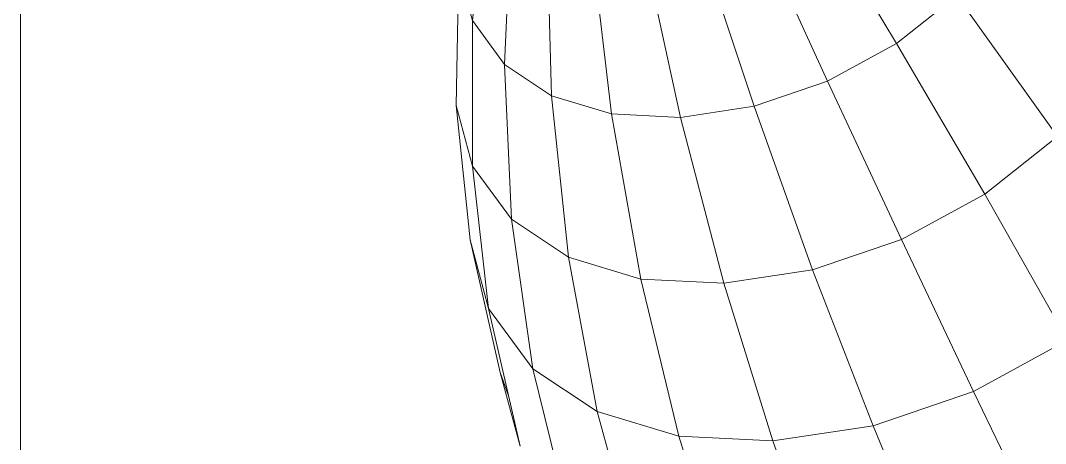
# Model space of a CAD drawing. Header units: inches. Extents: x -827 to 154, y -802 to 207.
# Drawn here: x -721.843 to -720.282, y 36.902 to 37.546 of the extents above; entities that cross this region are included whole.
import ezdxf

# ---------------------------------------------------------------- set-up
doc = ezdxf.new("R2010")
doc.units = ezdxf.units.IN
doc.header["$MEASUREMENT"] = 0
doc.layers.add('DrillPressTable _1__skp', color=8, linetype='Continuous', lineweight=9)
doc.layers.add('Layer0', color=7, linetype='Continuous', lineweight=9)

# ---------------------------------------------------------------- blocks, each defined once
blk = doc.blocks.new('DrillPressTable _1__skp_18-402061-Level 1')
at = {"layer": 'Layer0'}
blk.add_line((6.5899, 0.9115), (6.5899, 20.1008), dxfattribs=at)
blk.add_line((6.5899, 0.9115), (6.5899, 20.1008), dxfattribs=at)
blk = doc.blocks.new('DrillPressTable _1__skp_13-402056-Level 1')
at = {"layer": 'Layer0'}
for p, q in [((6.9655, 2.1948), (6.942, 1.969)), ((6.942, 1.969), (6.9655, 2.1948)), ((7.5882, 1.9341), (7.4467, 2.1689)), ((7.4467, 2.1689), (7.5882, 1.9341)), ((7.002, 2.1452), (6.991, 1.9023)), ((6.991, 1.9023), (7.002, 2.1452)), ((7.4831, 1.8769), (7.3684, 2.1263)), ((7.3684, 2.1263), (7.4831, 1.8769)), ((7.0554, 2.1096), (7.0628, 1.8545)), ((7.0554, 2.1096), (7.0628, 1.8545)), ((7.371, 1.8386), (7.2849, 2.0978)), ((7.2849, 2.0978), (7.371, 1.8386)), ((7.154, 1.827), (7.1233, 2.0892)), ((7.1233, 2.0892), (7.154, 1.827)), ((7.259, 1.8216), (7.2015, 2.0851)), ((7.2015, 2.0851), (7.259, 1.8216)), ((6.9175, 1.8398), (6.9213, 2.046)), ((6.9175, 1.8398), (6.9213, 2.046)), ((6.9213, 2.046), (6.942, 1.969)), ((7.5882, 1.9341), (7.6798, 2.0067)), ((7.6798, 2.0067), (7.5882, 1.9341)), ((7.833, 1.7923), (7.6798, 2.0067)), ((7.6798, 2.0067), (7.833, 1.7923)), ((6.942, 1.969), (6.9424, 1.747)), ((6.9424, 1.747), (6.942, 1.969)), ((6.991, 1.9023), (6.942, 1.969)), ((6.942, 1.969), (6.991, 1.9023)), ((7.4831, 1.8769), (7.5882, 1.9341)), ((7.5882, 1.9341), (7.4831, 1.8769)), ((7.7225, 1.7047), (7.5882, 1.9341)), ((7.5882, 1.9341), (7.7225, 1.7047)), ((6.991, 1.9023), (7.0017, 1.6663)), ((7.0017, 1.6663), (6.991, 1.9023)), ((7.0628, 1.8545), (6.991, 1.9023)), ((6.991, 1.9023), (7.0628, 1.8545)), ((7.371, 1.8386), (7.4831, 1.8769)), ((7.4831, 1.8769), (7.371, 1.8386)), ((7.5956, 1.6356), (7.4831, 1.8769)), ((7.4831, 1.8769), (7.5956, 1.6356)), ((7.0628, 1.8545), (7.0884, 1.6086)), ((7.0628, 1.8545), (7.154, 1.827)), ((7.0628, 1.8545), (7.0884, 1.6086)), ((7.154, 1.827), (7.0628, 1.8545)), ((6.9386, 1.635), (6.9175, 1.8398)), ((6.9424, 1.747), (6.9175, 1.8398)), ((6.9175, 1.8398), (6.9424, 1.747)), ((6.9386, 1.635), (6.9175, 1.8398)), ((7.1985, 1.5754), (7.154, 1.827)), ((7.154, 1.827), (7.259, 1.8216)), ((7.154, 1.827), (7.1985, 1.5754)), ((7.259, 1.8216), (7.154, 1.827)), ((7.259, 1.8216), (7.371, 1.8386)), ((7.371, 1.8386), (7.259, 1.8216)), ((7.4603, 1.5894), (7.371, 1.8386)), ((7.371, 1.8386), (7.4603, 1.5894)), ((7.3251, 1.5689), (7.259, 1.8216)), ((7.259, 1.8216), (7.3251, 1.5689)), ((7.7225, 1.7047), (7.833, 1.7923)), ((7.833, 1.7923), (7.7225, 1.7047)), ((6.9424, 1.747), (6.9667, 1.5305)), ((6.9667, 1.5305), (6.9424, 1.747)), ((7.0017, 1.6663), (6.9424, 1.747)), ((6.9424, 1.747), (7.0017, 1.6663)), ((7.5956, 1.6356), (7.7225, 1.7047)), ((7.7225, 1.7047), (7.5956, 1.6356)), ((7.8486, 1.4824), (7.7225, 1.7047)), ((7.7225, 1.7047), (7.8486, 1.4824)), ((7.0017, 1.6663), (7.034, 1.4389)), ((7.034, 1.4389), (7.0017, 1.6663)), ((7.0884, 1.6086), (7.0017, 1.6663)), ((7.0017, 1.6663), (7.0884, 1.6086)), ((6.9846, 1.4333), (6.9386, 1.635)), ((6.9667, 1.5305), (6.9386, 1.635)), ((6.9386, 1.635), (6.9667, 1.5305)), ((6.9846, 1.4333), (6.9386, 1.635)), ((7.4603, 1.5894), (7.5956, 1.6356)), ((7.5956, 1.6356), (7.4603, 1.5894)), ((7.7052, 1.4043), (7.5956, 1.6356)), ((7.5956, 1.6356), (7.7052, 1.4043)), ((7.0884, 1.6086), (7.1319, 1.3737)), ((7.0884, 1.6086), (7.1985, 1.5754)), ((7.0884, 1.6086), (7.1319, 1.3737)), ((7.1985, 1.5754), (7.0884, 1.6086)), ((7.3251, 1.5689), (7.4603, 1.5894)), ((7.4603, 1.5894), (7.3251, 1.5689)), ((7.5523, 1.3521), (7.4603, 1.5894)), ((7.4603, 1.5894), (7.5523, 1.3521)), ((7.2563, 1.3363), (7.1985, 1.5754)), ((7.1985, 1.5754), (7.3251, 1.5689)), ((7.1985, 1.5754), (7.2563, 1.3363)), ((7.3251, 1.5689), (7.1985, 1.5754)), ((7.3995, 1.3289), (7.3251, 1.5689)), ((7.3251, 1.5689), (7.3995, 1.3289)), ((6.9667, 1.5305), (7.0148, 1.321)), ((7.0148, 1.321), (6.9667, 1.5305)), ((7.034, 1.4389), (6.9667, 1.5305)), ((6.9667, 1.5305), (7.034, 1.4389)), ((7.7052, 1.4043), (7.8486, 1.4824)), ((7.8486, 1.4824), (7.7052, 1.4043)), ((7.034, 1.4389), (7.0875, 1.222)), ((7.0875, 1.222), (7.034, 1.4389)), ((7.1319, 1.3737), (7.034, 1.4389)), ((7.034, 1.4389), (7.1319, 1.3737)), ((6.9968, 1.3993), (6.9846, 1.4333)), ((7.0148, 1.321), (6.9846, 1.4333)), ((6.9846, 1.4333), (7.0148, 1.321)), ((6.9968, 1.3993), (6.9846, 1.4333)), ((7.5523, 1.3521), (7.7052, 1.4043)), ((7.7052, 1.4043), (7.5523, 1.3521)), ((7.8109, 1.1847), (7.7052, 1.4043)), ((7.7052, 1.4043), (7.8109, 1.1847)), ((7.1319, 1.3737), (7.193, 1.1518)), ((7.1319, 1.3737), (7.2563, 1.3363)), ((7.1319, 1.3737), (7.193, 1.1518)), ((7.2563, 1.3363), (7.1319, 1.3737)), ((7.3995, 1.3289), (7.5523, 1.3521)), ((7.5523, 1.3521), (7.3995, 1.3289)), ((7.6461, 1.1284), (7.5523, 1.3521)), ((7.5523, 1.3521), (7.6461, 1.1284)), ((7.3272, 1.1114), (7.2563, 1.3363)), ((7.2563, 1.3363), (7.3995, 1.3289)), ((7.2563, 1.3363), (7.3272, 1.1114)), ((7.3995, 1.3289), (7.2563, 1.3363)), ((7.4814, 1.1035), (7.3995, 1.3289)), ((7.3995, 1.3289), (7.4814, 1.1035))]:
    blk.add_line(p, q, dxfattribs=at)
blk = doc.blocks.new('DrillPressTable _1__skp_8-402051-Level 1')
blk.add_blockref('DrillPressTable _1__skp_13-402056-Level 1', (0, 0))
blk = doc.blocks.new('DrillPressTable _1__skp_3-402046-Level 1')
for name, p in [('DrillPressTable _1__skp_18-402061-Level 1', (2.6712, 0.2015)), ('DrillPressTable _1__skp_8-402051-Level 1', (3.0073, 0.7471))]:
    blk.add_blockref(name, p)
blk = doc.blocks.new('DrillPressTable _1__skp_2-402045-Level 1')
blk.add_blockref('DrillPressTable _1__skp_3-402046-Level 1', (1.9576, 0.5283))
blk = doc.blocks.new('DrillPressTable _1__skp_1-402044-Level 1')
at = {"rotation": 270.0000000000001}
blk.add_blockref('DrillPressTable _1__skp_2-402045-Level 1', (123.4866, 172.5737), dxfattribs=at)
blk = doc.blocks.new('DrillPressTable _1__skp-401998-Level 1')
blk.add_blockref('DrillPressTable _1__skp_1-402044-Level 1', (0, 0))

msp = doc.modelspace()

# ---------------------------------------------------------------- block references
at = {"layer": 'DrillPressTable _1__skp', "color": 7, "rotation": 89.99999999999967}
msp.add_blockref('DrillPressTable _1__skp-401998-Level 1', (-560.487909, -89.184773), dxfattribs=at)

doc.saveas('drawing.dxf')
